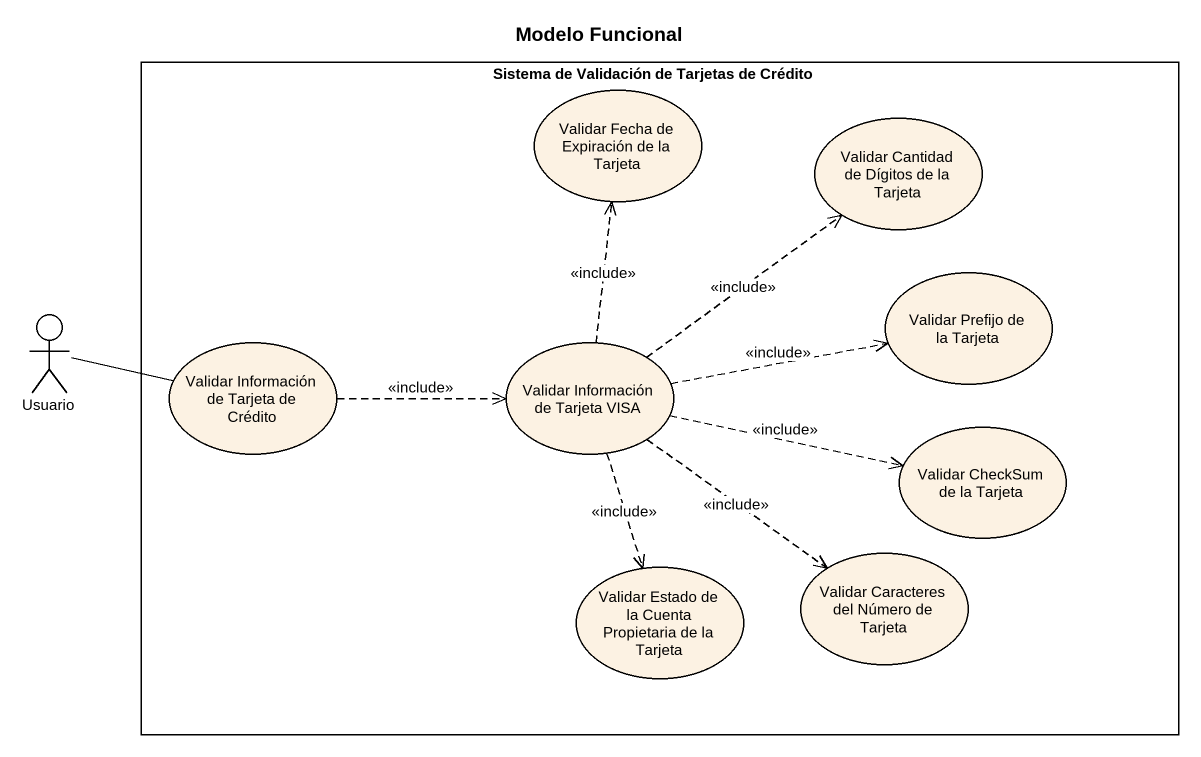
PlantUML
@startuml
title Modelo Funcional
rectangle "Sistema de Validación de Tarjetas de Crédito" as Sistema_de_Validación_de {
  usecase "Validar Fecha de Expiración de la Tarjeta" as Validar_Fecha_de_Expiración
  usecase "Validar Cantidad de Dígitos de la Tarjeta" as Validar_Cantidad_de_Dígitos
  usecase "Validar Prefijo de la Tarjeta" as Validar_Prefijo_de_la
  usecase "Validar Información de Tarjeta de Crédito" as Validar_Información_de
  usecase "Validar Información de Tarjeta VISA" as Validar_Información_de_2
  usecase "Validar CheckSum de la Tarjeta" as Validar_CheckSum_de_la
  usecase "Validar Estado de la Cuenta Propietaria de la Tarjeta" as Validar_Estado_de_la_Cuenta
  usecase "Validar Caracteres del Número de Tarjeta" as Validar_Caracteres_del
}
actor Usuario
Usuario -right- Validar_Información_de
Validar_Información_de .right.> Validar_Información_de_2 : <<include>>
Validar_Información_de_2 .up.> Validar_Fecha_de_Expiración : <<include>>
Validar_Información_de_2 .up.> Validar_Cantidad_de_Dígitos : <<include>>
Validar_Información_de_2 .right.> Validar_Prefijo_de_la : <<include>>
Validar_Información_de_2 .right.> Validar_CheckSum_de_la : <<include>>
Validar_Información_de_2 ..> Validar_Estado_de_la_Cuenta : <<include>>
Validar_Información_de_2 ..> Validar_Caracteres_del : <<include>>
@enduml
